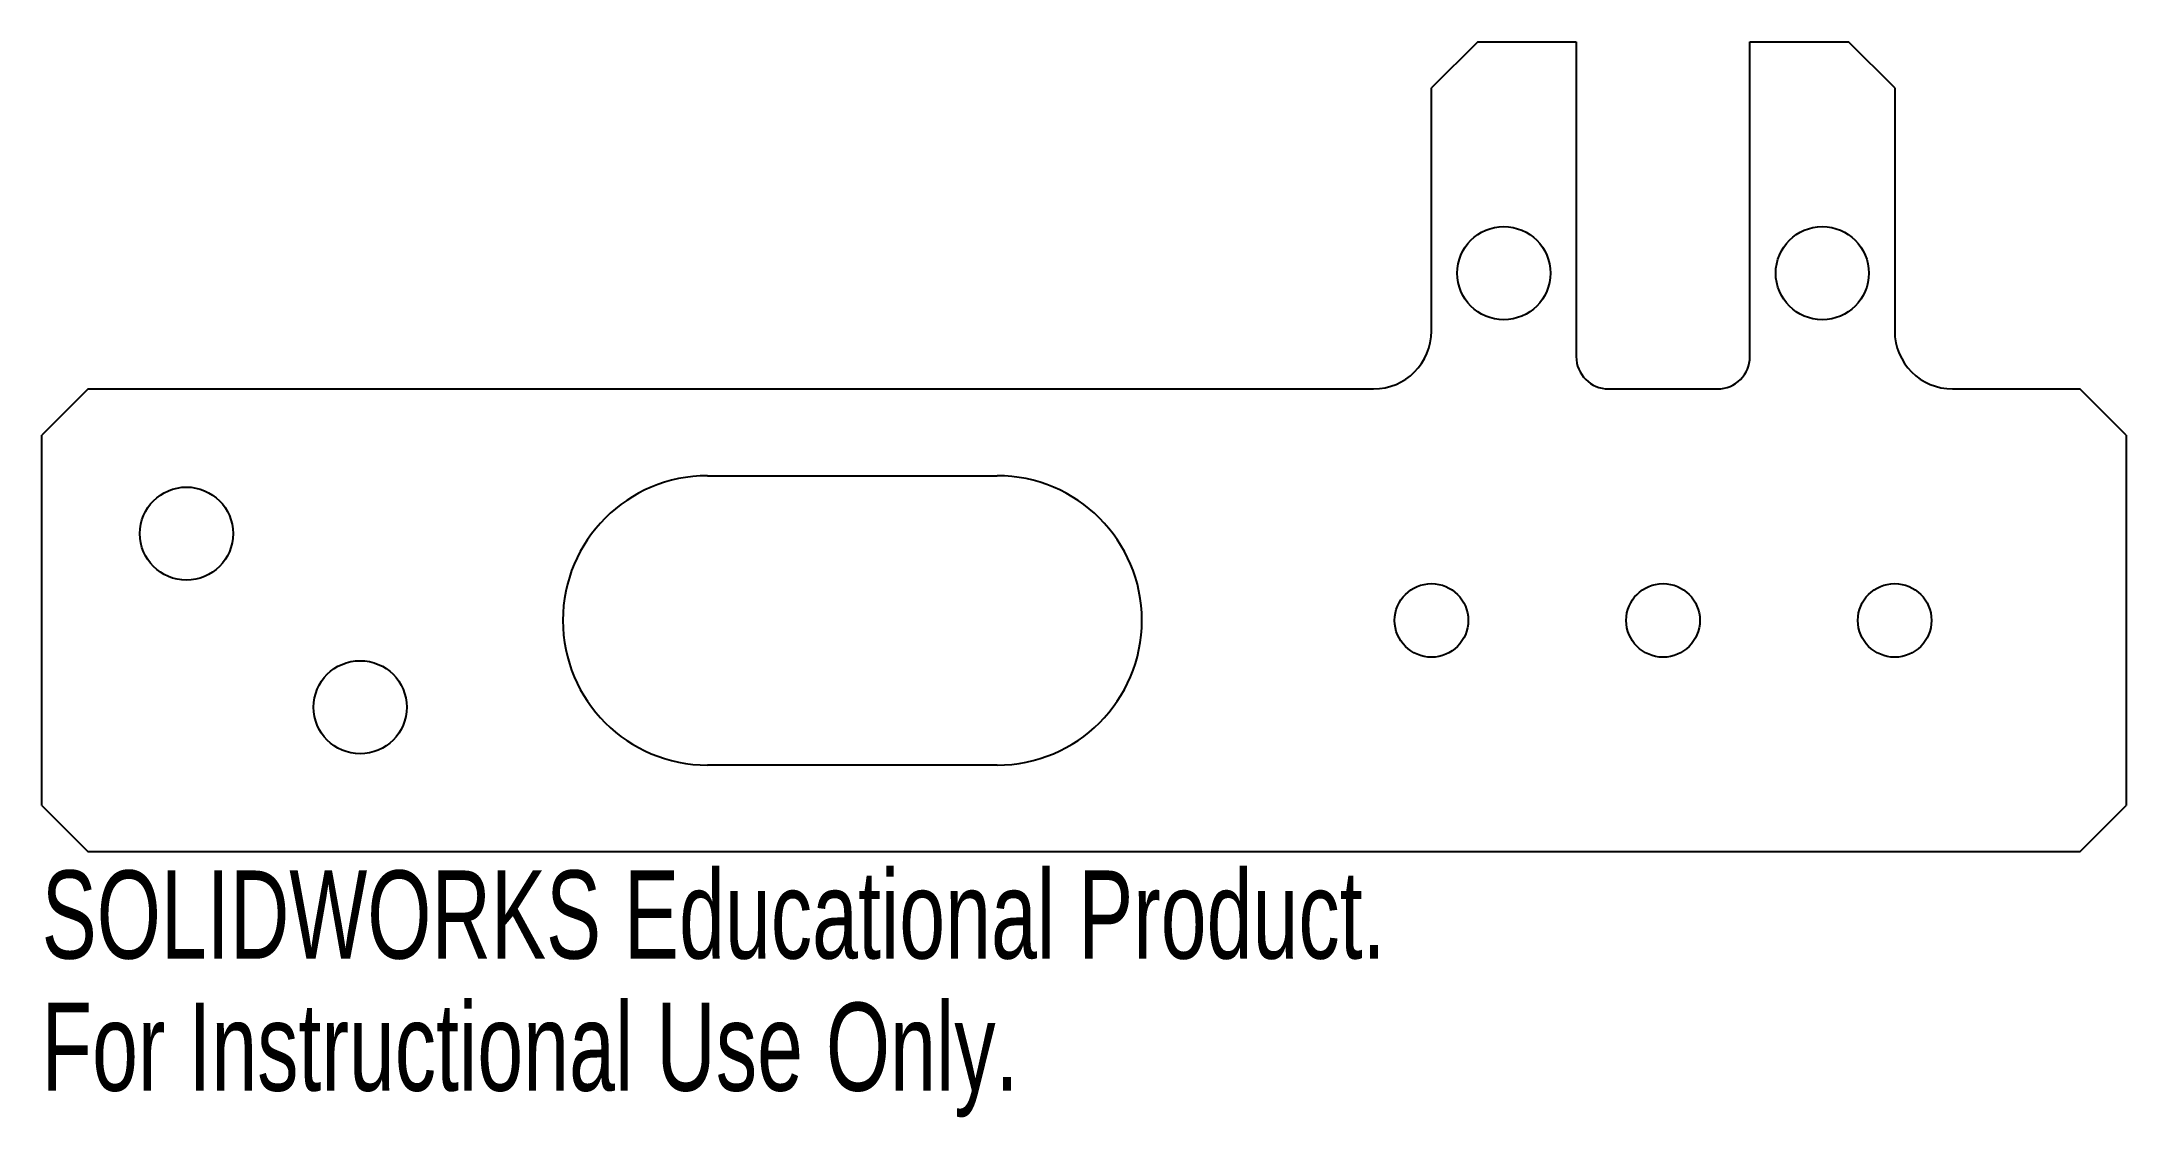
# Model space of a CAD drawing. Header units: inches. Extents: x -4.5 to 0, y -0.57 to 1.75.
import ezdxf

# ---------------------------------------------------------------- set-up
doc = ezdxf.new("R2010")
doc.units = ezdxf.units.IN
doc.header["$MEASUREMENT"] = 0
doc.styles.add('SLDTEXTSTYLE0', font='TXT', dxfattribs={"width": 0.7})

msp = doc.modelspace()

# ---------------------------------------------------------------- linework, layer by layer
at = {"color": 7, "linetype": 'Continuous', "lineweight": 25}
for p, q in [((-1.4, 1.75), (-1.5, 1.65)), ((-1.4, 1.75), (-1.1875, 1.75)), ((-1.1875, 1.75), (-1.1875, 1.07)), ((-0.8125, 1.07), (-0.8125, 1.75)), ((-0.8125, 1.75), (-0.6, 1.75)), ((-0.5, 1.65), (-0.6, 1.75)), ((-1.5, 1.125), (-1.5, 1.65)), ((-0.5, 1.65), (-0.5, 1.125)), ((-4.4, 1), (-4.5, 0.9)), ((-4.4, 1), (-1.625, 1)), ((-1.1175, 1), (-0.8825, 1)), ((-0.375, 1), (-0.1, 1)), ((0, 0.9), (-0.1, 1)), ((-4.5, 0.1), (-4.5, 0.9)), ((0, 0.9), (0, 0.1)), ((-3.0625, 0.8125), (-2.4375, 0.8125)), ((-2.4375, 0.1875), (-3.0625, 0.1875)), ((-4.5, 0.1), (-4.4, 0)), ((-0.1, 0), (0, 0.1)), ((-0.1, 0), (-4.4, 0))]:
    msp.add_line(p, q, dxfattribs=at)
for centre, radius in [((-1.34375, 1.25), 0.1005), ((-0.65625, 1.25), 0.1005), ((-4.1875, 0.6875), 0.1005), ((-1.5, 0.5), 0.0795), ((-1, 0.5), 0.0795), ((-0.5, 0.5), 0.0795), ((-3.8125, 0.3125), 0.1005)]:
    msp.add_circle(centre, radius, dxfattribs=at)
for centre, radius, start, end in [((-1.625, 1.125), 0.125, 270, 0), ((-0.375, 1.125), 0.125, 180, 270), ((-1.1175, 1.07), 0.07, 180, 270), ((-0.8825, 1.07), 0.07, 270, 0), ((-3.0625, 0.5), 0.3125, 90, 270), ((-2.4375, 0.5), 0.3125, 270, 90)]:
    msp.add_arc(centre, radius, start, end, dxfattribs=at)

# ---------------------------------------------------------------- texts
at = {"color": 7, "linetype": 'Continuous', "char_height": 0.1903, "attachment_point": 1, "style": 'SLDTEXTSTYLE0'}
for s, insert in [('SOLIDWORKS Educational Product.', (-4.5, -0.04014)), ('For Instructional Use Only.', (-4.5, -0.32559))]:
    msp.add_mtext(s, dxfattribs=dict(at, insert=insert))

doc.saveas('drawing.dxf')
